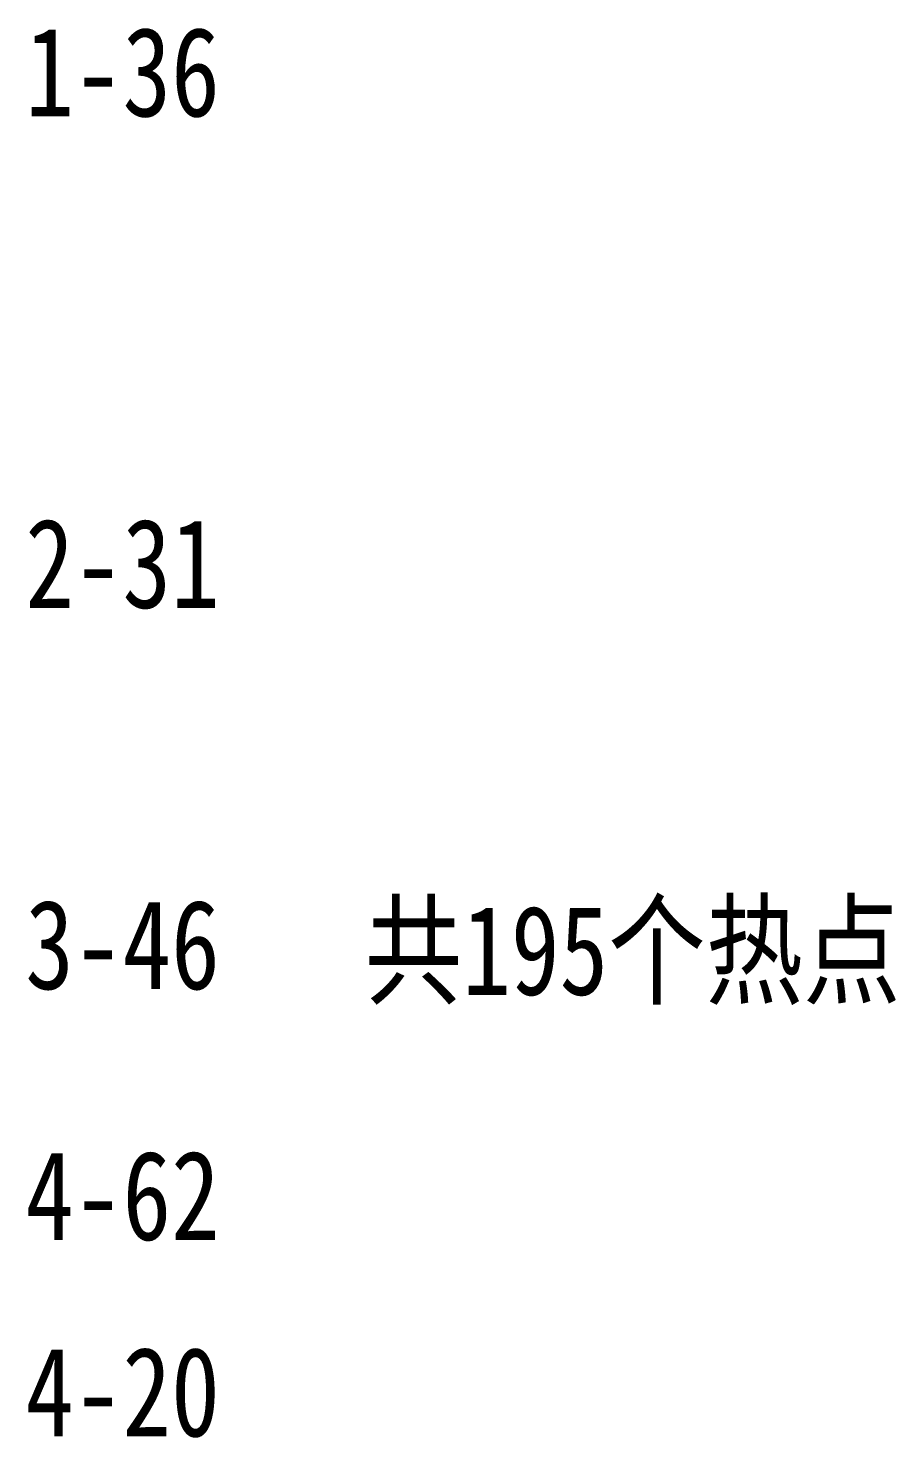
# Model space of a CAD drawing. Extents: x 1266371 to 2543862, y 307832 to 617203.
# Drawn here: x 1275503 to 1275989, y 308146 to 308935 of the extents above; entities that cross this region are included whole.
import ezdxf
from ezdxf.enums import TextEntityAlignment as Align

# ---------------------------------------------------------------- set-up
doc = ezdxf.new("R2010")
doc.units = 0
doc.header["$LTSCALE"] = 1000
doc.header["$MEASUREMENT"] = 0
doc.layers.get('0').update_dxf_attribs({"linetype": 'CONTINUOUS'})
doc.styles.add('-宋体', font='', dxfattribs={"width": 0.8})
doc.styles.get('-宋体').set_extended_font_data('SimSun')

msp = doc.modelspace()

# ---------------------------------------------------------------- texts
at = {"style": '-宋体', "width": 0.8}
for s, p in [('1-36', (1275556.01, 308910.29)), ('2-31', (1275556.01, 308635.02)), ('共195个热点', (1275841.53, 308419.57)), ('3-46', (1275556.01, 308421.58)), ('4-62', (1275556.01, 308281.09)), ('4-20', (1275556.01, 308171.14))]:
    msp.add_text(s, height=50, dxfattribs=at).set_placement(p, align=Align.MIDDLE)

doc.saveas('drawing.dxf')
